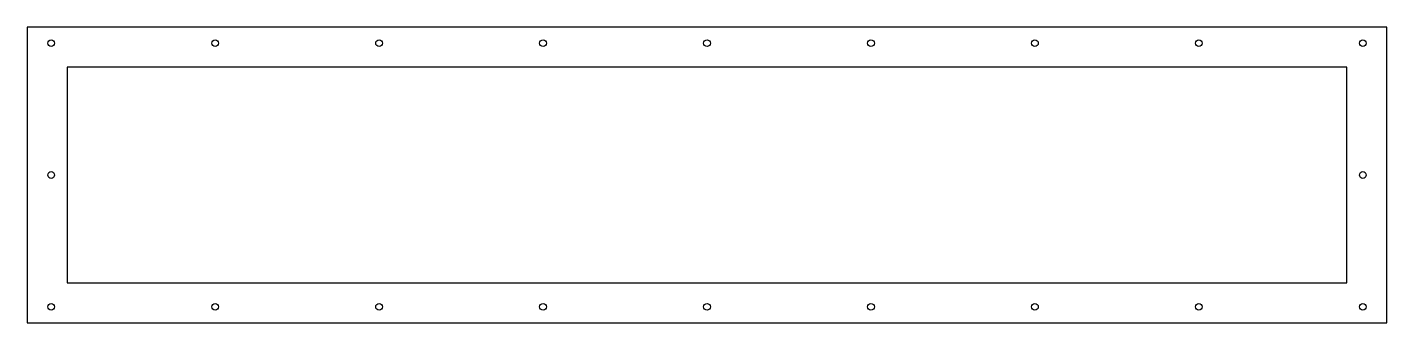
# Model space of a CAD drawing. Header units: millimetres. Extents: x -850 to 850, y -316 to 54.
import ezdxf

# ---------------------------------------------------------------- set-up
doc = ezdxf.new("R2010")
doc.units = ezdxf.units.MM

msp = doc.modelspace()

# ---------------------------------------------------------------- linework, layer by layer
at = {"color": 7, "linetype": 'Continuous', "lineweight": 25}
for p, q in [((-850, 54), (-850, -316)), ((850, 54), (-850, 54)), ((850, -316), (850, 54)), ((-800, 4), (-800, -266)), ((800, 4), (-800, 4)), ((800, -266), (800, 4)), ((-800, -266), (800, -266)), ((-850, -316), (850, -316))]:
    msp.add_line(p, q, dxfattribs=at)
for centre in [(-820, 34), (-615, 34), (-410, 34), (-205, 34), (0, 34), (205, 34), (410, 34), (615, 34), (820, 34), (-820, -131), (820, -131), (-820, -296), (-615, -296), (-410, -296), (-205, -296), (0, -296), (205, -296), (410, -296), (615, -296), (820, -296)]:
    msp.add_circle(centre, 4.25, dxfattribs=at)

doc.saveas('drawing.dxf')
